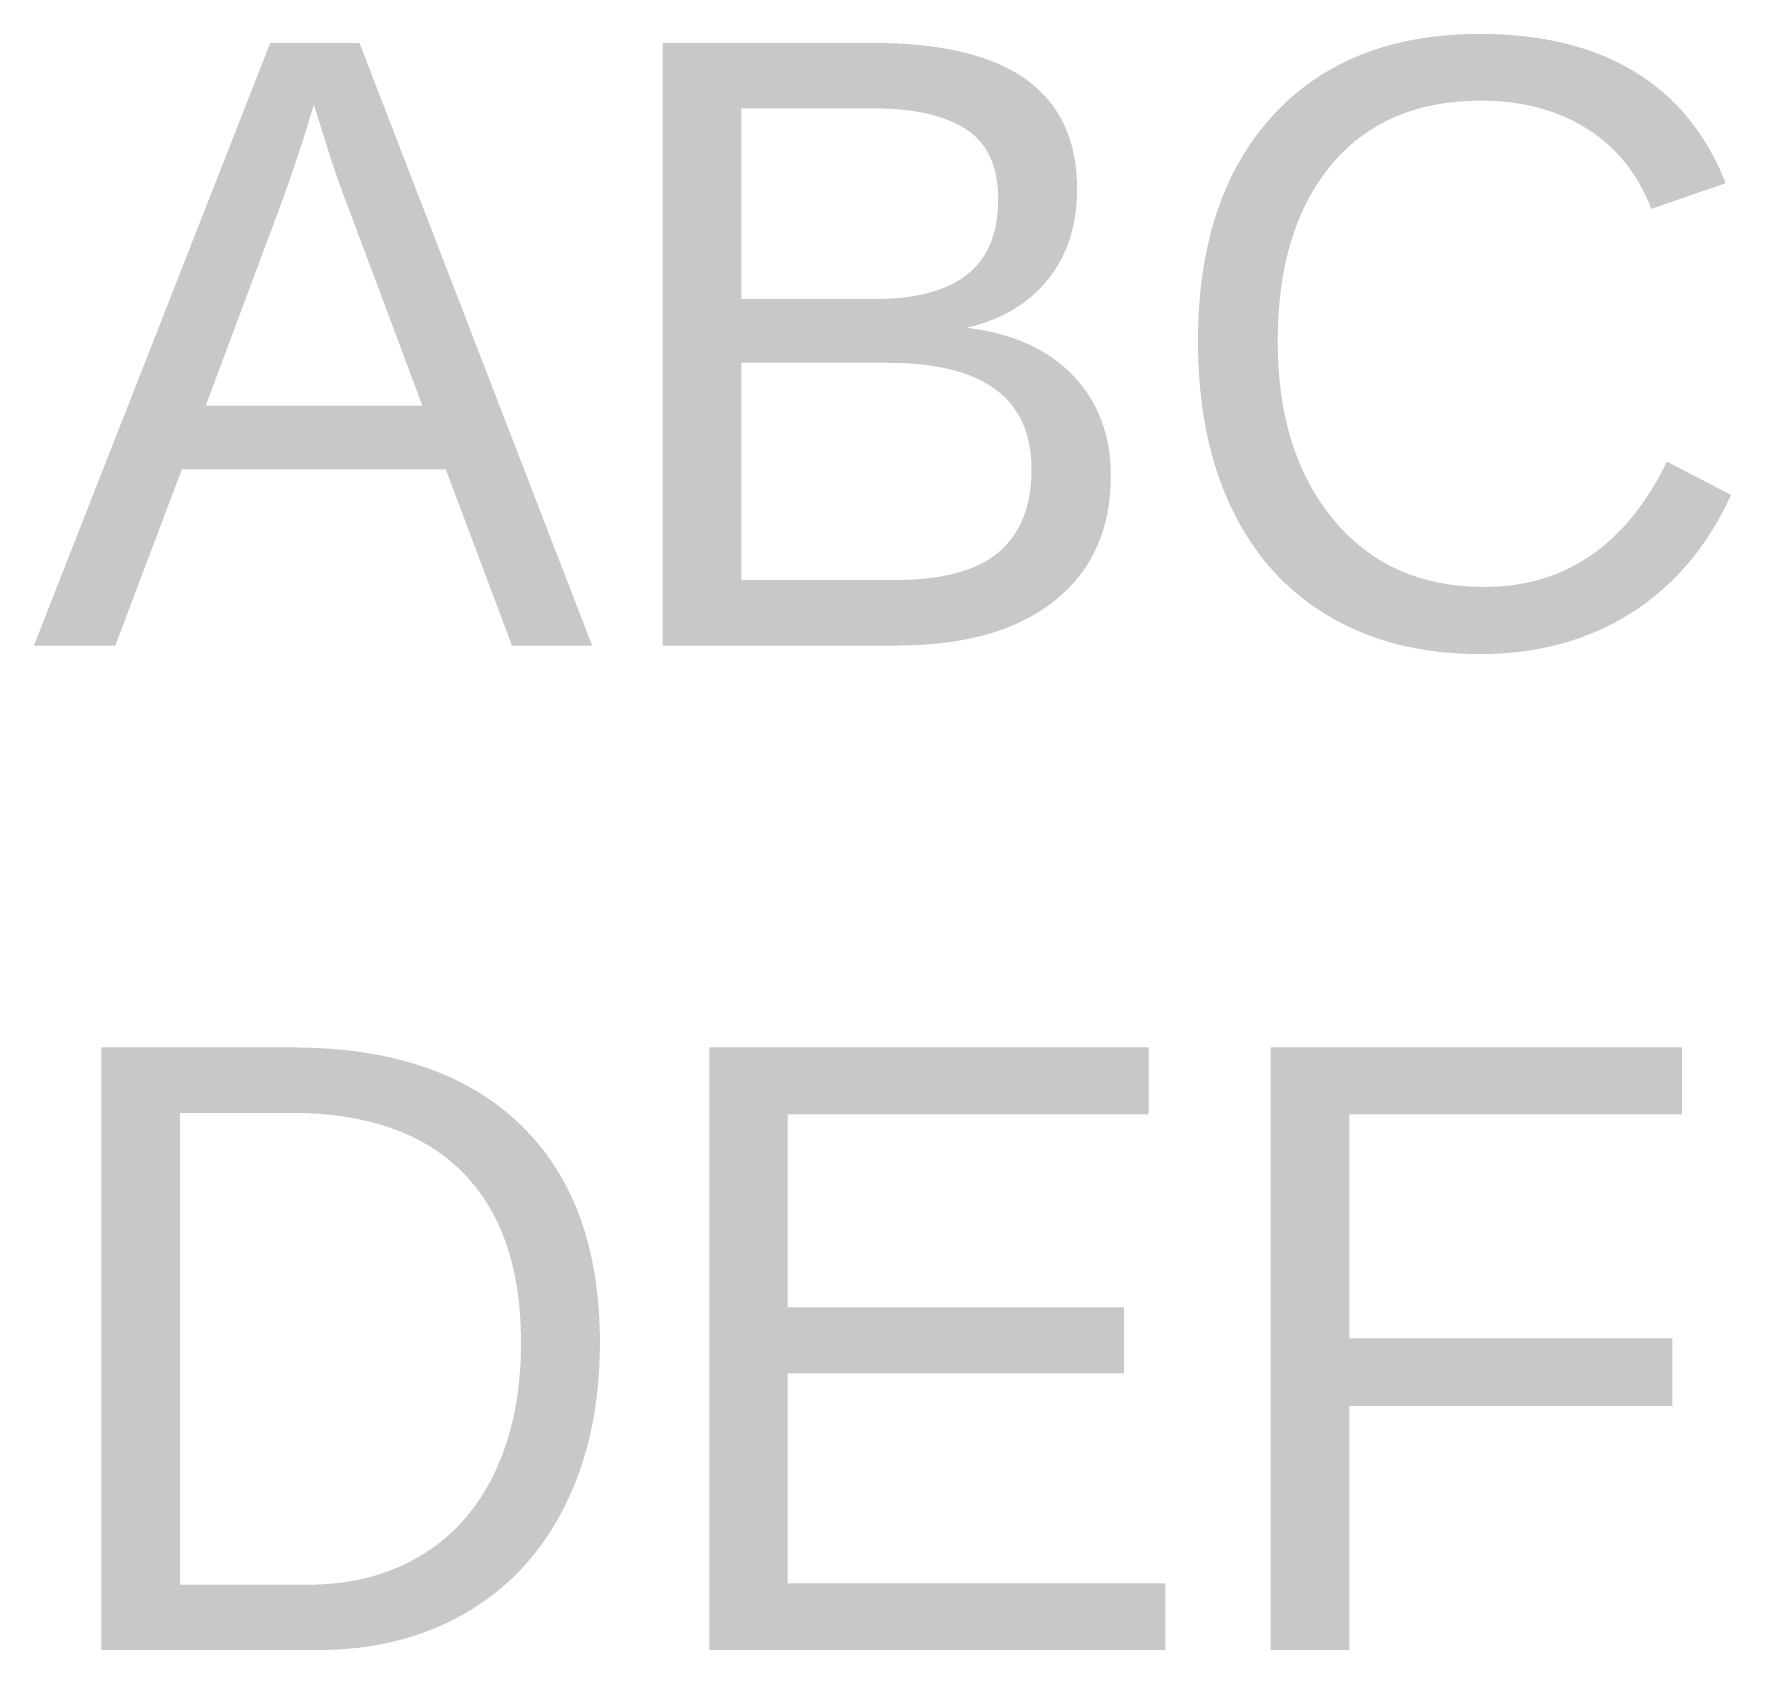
# Model space of a CAD drawing. Header units: millimetres. Extents: x 10 to 38.2, y -6.7 to 20.1.
import ezdxf

# ---------------------------------------------------------------- set-up
doc = ezdxf.new("R2010")
doc.units = ezdxf.units.MM
doc.layers.get('0').update_dxf_attribs({"lineweight": 25})
doc.styles.add('textstyle11', font='')
doc.styles.get('textstyle11').set_extended_font_data('Arial')

msp = doc.modelspace()

# ---------------------------------------------------------------- texts
at = {"insert": (10, 20), "char_height": 10, "width": 50, "attachment_point": 1, "style": 'textstyle11'}
msp.add_mtext('ABC DEF', dxfattribs=at)

doc.saveas('drawing.dxf')
